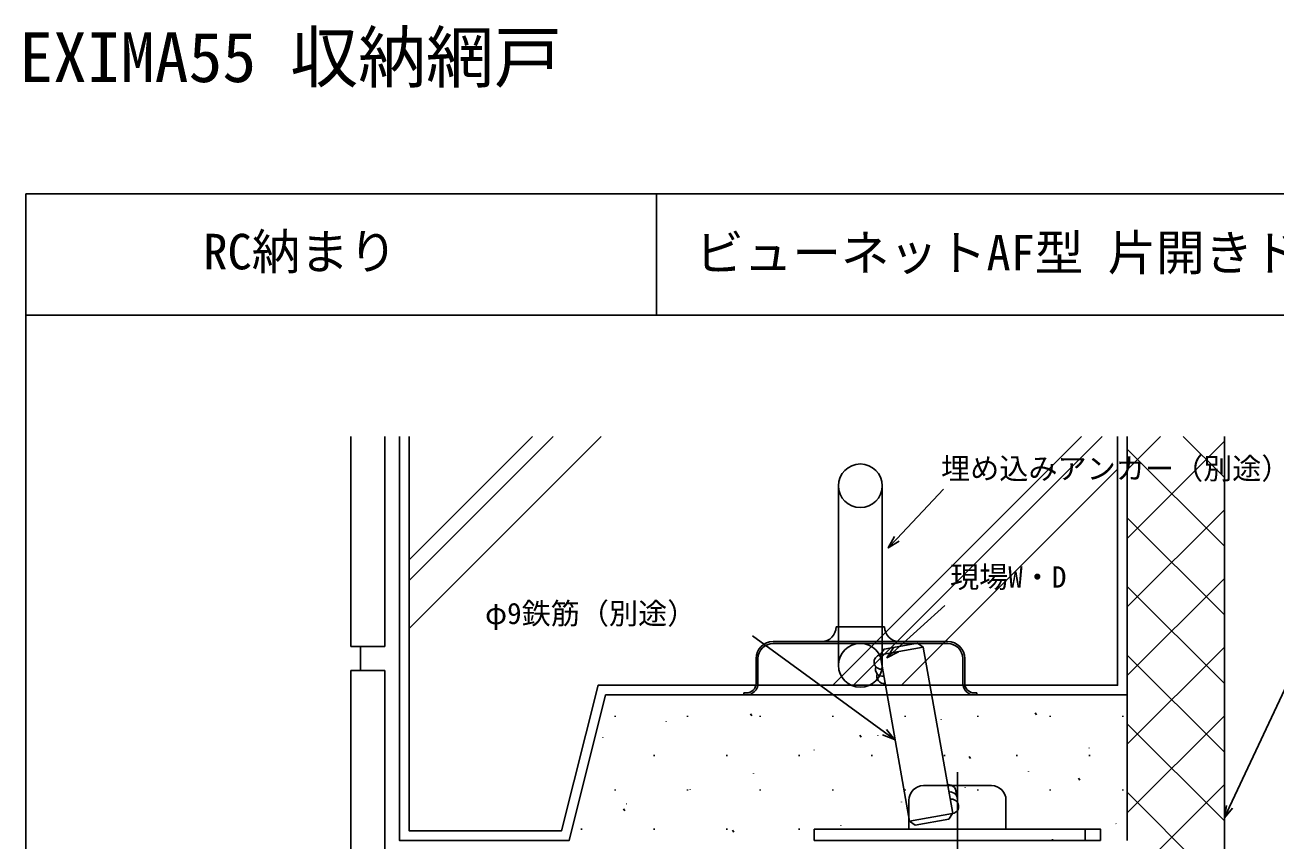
# Model space of a CAD drawing. Units: millimetres, scale not verified. Extents: x -437 to 438, y -344 to 341.
# Drawn here: x -436.9 to -179.4, y 173.1 to 341.1 of the extents above; entities that cross this region are included whole.
import ezdxf
from ezdxf.enums import TextEntityAlignment as Align

# ---------------------------------------------------------------- set-up
doc = ezdxf.new("R2010")
doc.units = ezdxf.units.MM
doc.header["$LTSCALE"] = 2
for name, color, linetype in [('0-1_USER1', 3, 'Continuous'), ('0-5_YKK_13', 4, 'Continuous'), ('0-7_YKK_D', 6, 'Continuous'), ('0-8_YKK_ZWAK', 7, 'Continuous'), ('0-9_YSS_K', 3, 'Continuous')]:
    doc.layers.add(name, color=color, linetype=linetype)
doc.styles.add('ＭＳ ゴシック', font='')
doc.styles.get('ＭＳ ゴシック').set_extended_font_data('MS Gothic')

msp = doc.modelspace()

# ---------------------------------------------------------------- linework, layer by layer
at = {"layer": '0-5_YKK_13'}
for p, q in [((-269.306, 246.111), (-269.306, 209.111)), ((-260.306, 246.111), (-260.306, 209.111)), ((-269.806, 217.011), (-259.806, 217.011)), ((-272.806, 214.011), (-282.806, 214.011)), ((-256.806, 214.011), (-272.806, 214.011)), ((-246.806, 214.011), (-256.806, 214.011)), ((-272.806, 213.611), (-282.806, 213.611)), ((-272.806, 213.611), (-256.806, 213.611)), ((-246.806, 213.611), (-256.806, 213.611)), ((-286.306, 210.511), (-286.306, 205.411)), ((-285.906, 210.511), (-285.906, 205.411)), ((-243.706, 205.411), (-243.706, 210.511)), ((-243.306, 205.411), (-243.306, 210.511)), ((-288.806, 203.411), (-288.806, 203.011)), ((-288.806, 203.411), (-288.306, 203.411)), ((-288.806, 203.011), (-288.306, 203.011)), ((-288.306, 203.011), (-241.306, 203.011)), ((-241.306, 203.411), (-240.806, 203.411)), ((-241.306, 203.011), (-240.806, 203.011)), ((-240.806, 203.011), (-240.806, 203.411)), ((-244.802, 187.092), (-244.802, 167.64)), ((-251.802, 184.311), (-237.802, 184.311)), ((-254.802, 175.311), (-254.802, 181.311)), ((-234.802, 181.311), (-234.802, 175.311)), ((-218.478, 175.311), (-218.478, 173.011))]:
    msp.add_line(p, q, dxfattribs=at)
msp.add_lwpolyline([(-215.302, 173.011), (-274.302, 173.011), (-274.302, 175.311), (-215.302, 175.311)], close=True, dxfattribs=at)
msp.add_circle((-264.806, 209.111), 4.5, dxfattribs=at)
for centre, radius, start, end in [((-264.806, 246.111), 4.5, 0, 180), ((-264.806, 246.111), 4.5, 180, 0), ((-272.806, 217.011), 3, 270, 0), ((-256.806, 217.011), 3, 180, 270), ((-282.806, 210.511), 3.5, 90, 180), ((-246.806, 210.511), 3.5, 0, 90), ((-282.806, 210.511), 3.1, 90, 180), ((-246.806, 210.511), 3.1, 0, 90), ((-288.306, 205.411), 2.4, 270, 0), ((-288.306, 205.411), 2, 270, 0), ((-241.306, 205.411), 2.4, 180, 270), ((-241.306, 205.411), 2, 180, 270), ((-251.802, 181.311), 3, 89.99998, 180.00002), ((-237.802, 181.311), 3, 0, 89.99998)]:
    msp.add_arc(centre, radius, start, end, dxfattribs=at)
at = {"layer": '0-7_YKK_D'}
for points in [[(-259.058, 233.317), (-257.313, 235.177), (-247.674, 245.446)], [(-256.815, 234.709), (-259.058, 233.317), (-257.811, 235.644)], [(-259.333, 210.659), (-257.443, 212.371), (-247.427, 221.448)], [(-257.765, 193.842), (-259.825, 195.345), (-287.032, 215.196)], [(-256.984, 211.865), (-259.333, 210.659), (-257.902, 212.878)], [(-189.806, 177.651), (-188.722, 179.959), (-175.205, 208.724)], [(-259.422, 195.897), (-257.765, 193.842), (-260.227, 194.793)], [(-188.103, 179.668), (-189.806, 177.651), (-189.34, 180.249)]]:
    msp.add_lwpolyline(points, dxfattribs=at)
at = {"layer": '0-8_YKK_ZWAK'}
for p, q in [((-436.8, 306.3), (-436.8, -343.7)), ((438.2, 306.3), (-436.8, 306.3)), ((-306.8, 306.3), (-306.8, 281.3)), ((438.2, 281.3), (-436.8, 281.3))]:
    msp.add_line(p, q, dxfattribs=at)
at = {"layer": '0-9_YSS_K'}
for p, q in [((-357.806, 230.845), (-332.353, 256.298)), ((-357.806, 226.602), (-328.11, 256.298)), ((-357.806, 216.703), (-318.211, 256.298)), ((-270.503, 205.011), (-219.216, 256.298)), ((-266.26, 205.011), (-214.973, 256.298)), ((-209.806, 249.426), (-202.934, 256.298)), ((-209.806, 235.284), (-189.806, 255.284)), ((-189.806, 247.789), (-198.315, 256.298)), ((-189.806, 256.298), (-189.806, 163.011)), ((-189.806, 233.647), (-209.806, 253.647)), ((-256.36, 205.011), (-211.806, 249.566)), ((-209.806, 221.141), (-189.806, 241.141)), ((-189.806, 219.505), (-209.806, 239.505)), ((-209.806, 206.999), (-189.806, 226.999)), ((-189.806, 205.362), (-209.806, 225.362)), ((-367.806, 208.011), (-367.806, 213.011)), ((-260.735, 211.291), (-254.653, 176.988)), ((-251.873, 212.862), (-245.791, 178.559)), ((-209.806, 192.857), (-189.806, 212.857)), ((-189.806, 191.22), (-209.806, 211.22)), ((-209.806, 203.011), (-209.806, 173.011)), ((-315.367, 198.733), (-315.367, 198.483)), ((-300.417, 198.733), (-300.417, 198.483)), ((-287.439, 199.146), (-287.163, 198.729)), ((-285.467, 198.733), (-285.467, 198.483)), ((-270.517, 198.733), (-270.517, 198.483)), ((-255.567, 198.733), (-255.567, 198.483)), ((-240.617, 198.733), (-240.617, 198.483)), ((-228.791, 199.326), (-228.515, 198.909)), ((-225.667, 198.733), (-225.667, 198.483)), ((-210.717, 198.733), (-210.717, 198.483)), ((-209.806, 178.715), (-189.806, 198.715)), ((-304.836, 197.542), (-304.82, 197.495)), ((-248.153, 197.925), (-248.136, 197.878)), ((-189.806, 177.078), (-209.806, 197.078)), ((-317.889, 194.287), (-317.881, 194.265)), ((-264.923, 194.724), (-264.647, 194.307)), ((-261.214, 194.695), (-261.197, 194.648)), ((-307.292, 190.658), (-307.292, 190.408)), ((-292.342, 190.658), (-292.342, 190.408)), ((-277.392, 190.658), (-277.392, 190.408)), ((-274.358, 191.701), (-274.342, 191.653)), ((-262.442, 190.658), (-262.442, 190.408)), ((-247.492, 190.658), (-247.492, 190.408)), ((-232.542, 190.658), (-232.542, 190.408)), ((-217.675, 192.084), (-217.658, 192.037)), ((-217.592, 190.658), (-217.592, 190.408)), ((-242.407, 190.302), (-242.131, 189.885)), ((-286.835, 186.821), (-286.818, 186.774)), ((-230.152, 187.204), (-230.135, 187.157)), ((-219.891, 185.88), (-219.615, 185.463)), ((-315.367, 183.533), (-315.367, 183.283)), ((-300.417, 183.533), (-300.417, 183.283)), ((-299.896, 183.591), (-299.879, 183.544)), ((-285.467, 183.533), (-285.467, 183.283)), ((-270.517, 183.533), (-270.517, 183.283)), ((-255.567, 183.533), (-255.567, 183.283)), ((-243.213, 183.974), (-243.196, 183.927)), ((-240.617, 183.533), (-240.617, 183.283)), ((-225.667, 183.533), (-225.667, 183.283)), ((-210.717, 183.533), (-210.717, 183.283)), ((-209.806, 164.573), (-189.806, 184.573)), ((-189.881, 163.011), (-209.806, 182.936)), ((-313.04, 180.596), (-313.024, 180.549)), ((-256.357, 180.98), (-256.34, 180.932)), ((-313.65, 179.555), (-313.374, 179.138)), ((-322.242, 175.458), (-322.242, 175.208)), ((-307.292, 175.458), (-307.292, 175.208)), ((-292.342, 175.458), (-292.342, 175.208)), ((-277.392, 175.458), (-277.392, 175.208)), ((-268.834, 176.1), (-268.817, 176.053)), ((-262.442, 175.458), (-262.442, 175.208)), ((-247.492, 175.458), (-247.492, 175.208)), ((-232.542, 175.458), (-232.542, 175.208)), ((-217.592, 175.458), (-217.592, 175.208)), ((-212.151, 176.483), (-212.134, 176.436)), ((-291.134, 175.133), (-290.858, 174.716)), ((-225.211, 173.253), (-225.195, 173.206))]:
    msp.add_line(p, q, dxfattribs=at)
for points in [[(-362.806, 256.298), (-362.806, 213.011), (-369.806, 213.011), (-369.806, 256.298)], [(-359.806, 256.298), (-359.806, 173.011), (-324.806, 173.011), (-317.306, 203.011), (-209.806, 203.011), (-209.806, 256.298)], [(-357.806, 256.298), (-357.806, 175.011), (-326.368, 175.011), (-318.868, 205.011), (-211.806, 205.011), (-211.806, 256.298)]]:
    msp.add_lwpolyline(points, dxfattribs=at)
for points in [[(-260.735, 211.291), (-251.873, 212.862), (-253.032, 213.672), (-259.925, 212.451)], [(-362.806, 170.011), (-324.806, 170.011), (-324.806, 163.011), (-369.806, 163.011), (-369.806, 208.011), (-362.806, 208.011)], [(-245.794, 178.558), (-254.656, 176.987), (-253.497, 176.177), (-246.604, 177.399)]]:
    msp.add_lwpolyline(points, close=True, dxfattribs=at)
for centre, start, end in [((-260.473, 209.815), 100.04394, 280.04392), ((-260.212, 208.338), 160.04391, 280.04392), ((-259.95, 206.861), 160.04391, 280.04392), ((-246.582, 182.988), 340.04391, 100.04392), ((-246.32, 181.511), 340.04391, 100.04392), ((-246.059, 180.034), 280.04394, 100.04392)]:
    msp.add_arc(centre, 1.5, start, end, dxfattribs=at)

# ---------------------------------------------------------------- texts
at = {"layer": '0-1_USER1', "style": 'ＭＳ ゴシック'}
for s, height, p in [('EXIMA55 収納網戸', 10.26, (-438.149, 326.238)), ('RC納まり', 7.331, (-400.209, 288.516)), ('ビューネットAF型 片開きドア', 7.331, (-298.822, 288.289))]:
    msp.add_text(s, height=height, dxfattribs=at).set_placement(p, align=Align.BOTTOM_LEFT)
at = {"layer": '0-7_YKK_D', "style": 'ＭＳ ゴシック'}
for s, p in [('埋め込みアンカー（別途）', (-248.186, 246.162)), ('現場W・D', (-246.336, 223.8)), ('φ9鉄筋（別途）', (-342.157, 216.287))]:
    msp.add_text(s, height=4.399, dxfattribs=at).set_placement(p, align=Align.BOTTOM_LEFT)

doc.saveas('drawing.dxf')
